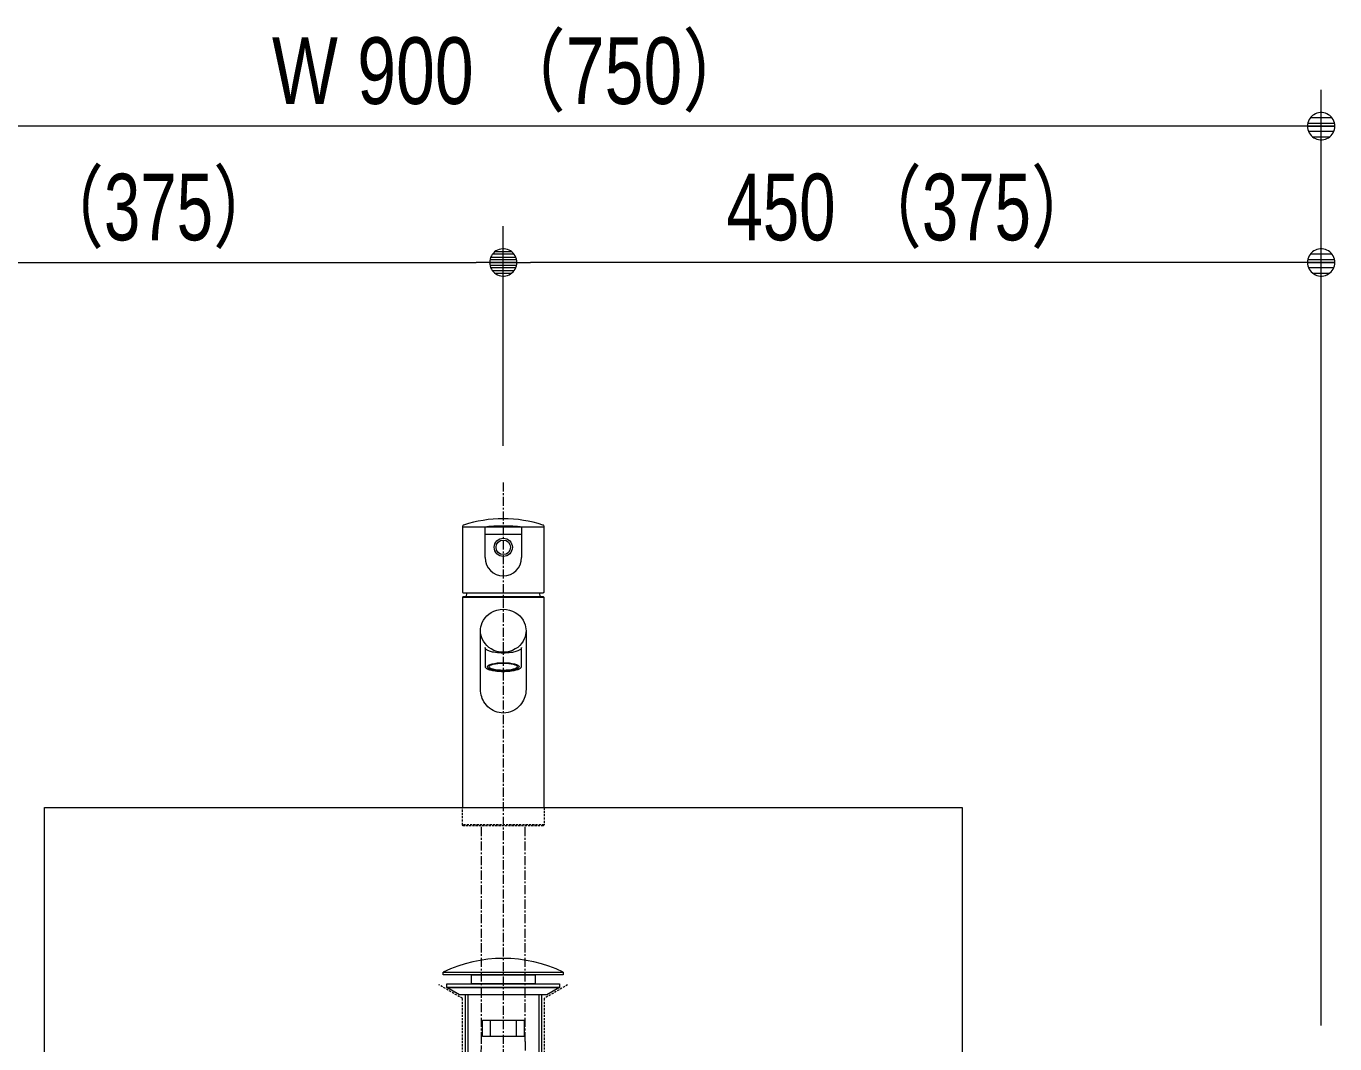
# Model space of a CAD drawing. Units: millimetres, scale not verified. Extents: x -6062 to 6062, y -3045 to 3045.
# Drawn here: x -2330 to -1610, y -1370 to -810 of the extents above; entities that cross this region are included whole.
import ezdxf
from ezdxf.enums import TextEntityAlignment as Align

# ---------------------------------------------------------------- set-up
doc = ezdxf.new("R2010")
doc.units = ezdxf.units.MM
doc.header["$LTSCALE"] = 20
doc.linetypes.add('CHAIN1', pattern=[8, 5, -1, 1, -1])
doc.linetypes.add('DASHED1', pattern=[1.8, 1.2, -0.6])
for name, color, linetype, lineweight in [('0-1_5ボウル・キャビネット', 7, 'Continuous', 9), ('0-2_2寸法-1', 7, 'Continuous', 9), ('0-3_0', 7, 'Continuous', 9), ('0-5_4給排水', 7, 'Continuous', 9)]:
    doc.layers.add(name, color=color, linetype=linetype, lineweight=lineweight)
doc.styles.add('ＭＳ Ｐゴシック', font='')
doc.styles.get('ＭＳ Ｐゴシック').set_extended_font_data('MS PGothic')

# ---------------------------------------------------------------- blocks, each defined once
blk = doc.blocks.new('_Dot')
at = {"layer": '0-3_0'}
for p, q in [((-10, 0), (-20, 0)), ((9.78, 2), (-9.78, 2)), ((7.99, 6), (-7.99, 6)), ((9.16, -3.98), (-9.16, -3.98)), ((6, -7.98), (-6, -7.98))]:
    blk.add_line(p, q, dxfattribs=at)
for points in [[(10, 0), (9.92, 1.25), (9.69, 2.49), (9.3, 3.68), (8.76, 4.82), (8.09, 5.88), (7.29, 6.85), (6.37, 7.71), (5.36, 8.44), (4.26, 9.05), (3.09, 9.51), (1.87, 9.82), (0.63, 9.98), (-0.63, 9.98), (-1.87, 9.82), (-3.09, 9.51), (-4.26, 9.05), (-5.36, 8.44), (-6.37, 7.71), (-7.29, 6.85), (-8.09, 5.88), (-8.76, 4.82), (-9.3, 3.68), (-9.69, 2.49), (-9.92, 1.25), (-10, 0), (0, 0)], [(-10, 0), (-9.92, -1.25), (-9.69, -2.49), (-9.3, -3.68), (-8.76, -4.82), (-8.09, -5.88), (-7.29, -6.85), (-6.37, -7.71), (-5.36, -8.44), (-4.26, -9.05), (-3.09, -9.51), (-1.87, -9.82), (-0.63, -9.98), (0.63, -9.98), (1.87, -9.82), (3.09, -9.51), (4.26, -9.05), (5.36, -8.44), (6.37, -7.71), (7.29, -6.85), (8.09, -5.88), (8.76, -4.82), (9.3, -3.68), (9.69, -2.49), (9.92, -1.25), (10, 0), (0, 0)]]:
    blk.add_lwpolyline(points, close=True, dxfattribs=at)
blk = doc.blocks.new('グループ-35')
at = {"layer": '0-5_4給排水', "linetype": 'CHAIN1'}
blk.add_line((-5600, -21220), (-5600, -42300), dxfattribs=at)
at = {"layer": '0-5_4給排水'}
for p, q in [((-6020, -26860), (-6020, -27500)), ((-5990, -26860), (-5990, -27500)), ((-5210, -26860), (-5210, -27500)), ((-5180, -26860), (-5180, -27500))]:
    blk.add_line(p, q, dxfattribs=at)
for points in [[(-6260, -26610), (-4940, -26610), (-4940, -26640), (-6260, -26640)], [(-5950, -26640), (-5250, -26640), (-5250, -26740), (-5950, -26740)], [(-6220, -26740), (-4980, -26740), (-4980, -26780), (-6220, -26780)], [(-6081.3, -26860), (-6220, -26780), (-4980, -26780), (-5120.2, -26860)], [(-5830, -27140), (-5370, -27140), (-5370, -27320), (-5830, -27320)], [(-5740, -27140), (-5460, -27140), (-5460, -27320), (-5740, -27320)]]:
    blk.add_lwpolyline(points, close=True, dxfattribs=at)
blk.add_arc((-5600, -27987), 1527, 64.39147, 115.60853, dxfattribs=at)
blk = doc.blocks.new('グループ-36')
at = {"layer": '0-1_5ボウル・キャビネット'}
blk.add_lwpolyline([(-10650, -24800), (-550, -24800), (-550, -27600), (-10650, -27600)], close=True, dxfattribs=at)
at = {"layer": '0-1_5ボウル・キャビネット', "linetype": 'DASHED1'}
blk.add_lwpolyline([(-4892.1, -26751.1), (-5150, -26900), (-5150, -27500), (-6050, -27500), (-6050, -26900), (-6307.9, -26751.1)], dxfattribs=at)
blk = doc.blocks.new('グループ-54')
at = {"layer": '0-5_4給排水'}
for p, q in [((-6050, -21709.4), (-6050, -22425)), ((-5150, -22425), (-5150, -21709.4)), ((-5400, -21795.4), (-5800, -21795.4)), ((-6040, -22435), (-5160, -22435)), ((-6004.9, -22480), (-6001, -22435.3)), ((-5195.1, -22480), (-5199, -22435)), ((-5150, -22486), (-6050, -22486))]:
    blk.add_line(p, q, dxfattribs=at)
at = {"layer": '0-5_4給排水', "linetype": 'DASHED1'}
blk.add_line((-5150, -24990), (-6050, -24990), dxfattribs=at)
at = {"layer": '0-5_4給排水'}
for points in [[(-5156, -21715), (-5600, -21715), (-6044, -21715)], [(-5800, -22049), (-5800, -21715), (-5799.6, -21713.9), (-5798.2, -21712.6), (-5795.8, -21711.4), (-5792, -21710)], [(-5792, -21710), (-5788.2, -21709), (-5783.4, -21708), (-5777.7, -21706.9), (-5770.8, -21705.8), (-5762.8, -21704.7), (-5753.7, -21703.7), (-5743.4, -21702.7), (-5731.8, -21701.7), (-5719, -21700.8), (-5704.8, -21699.9), (-5689.3, -21699.2), (-5672.8, -21698.5), (-5655.5, -21698), (-5637.4, -21697.6), (-5618.8, -21697.4), (-5600, -21697.3), (-5581.2, -21697.4), (-5562.7, -21697.6), (-5544.7, -21698), (-5527.3, -21698.5), (-5510.9, -21699.2), (-5495.7, -21699.9), (-5481.7, -21700.8), (-5468.8, -21701.7), (-5457.2, -21702.6), (-5446.6, -21703.7), (-5437.3, -21704.7), (-5429.2, -21705.8), (-5422.4, -21706.9), (-5416.6, -21707.9), (-5411.8, -21709), (-5408, -21710), (-5404.2, -21711.4), (-5401.8, -21712.6), (-5400.4, -21713.9), (-5400, -21715), (-5400, -22049)], [(-5150, -24800), (-5150, -22486), (-5156, -22480), (-6044, -22480), (-6050, -22486), (-6050, -24800)], [(-5850, -22853), (-5849.1, -22832.4), (-5845.9, -22810.2), (-5840, -22786.6), (-5830.8, -22761.8), (-5817.6, -22736.3), (-5800, -22710.8), (-5781, -22689.5), (-5758.4, -22669.6), (-5732.1, -22651.7), (-5702.4, -22636.8), (-5670, -22625.4), (-5635.5, -22618.4), (-5600, -22616), (-5564.5, -22618.4), (-5530, -22625.4), (-5497.6, -22636.8), (-5467.9, -22651.7), (-5441.6, -22669.6), (-5419, -22689.5), (-5400, -22710.8), (-5382.4, -22736.3), (-5369.2, -22761.8), (-5360, -22786.6), (-5354.1, -22810.2), (-5350.9, -22832.4), (-5350, -22853), (-5350, -23500), (-5350.7, -23518.7), (-5352.8, -23538.7), (-5356.8, -23559.9), (-5362.9, -23582.1), (-5369.5, -23600.1), (-5377.7, -23618.4), (-5387.8, -23636.9), (-5400, -23655.3), (-5414.6, -23673.6), (-5431.4, -23691.1), (-5450.5, -23707.4), (-5471.8, -23722.2)], [(-5471.8, -23722.2), (-5495.1, -23734.9), (-5519.7, -23745.1), (-5545.7, -23752.6), (-5572.6, -23757.3), (-5600, -23758.8), (-5623.3, -23757.7), (-5646.3, -23754.3), (-5668.7, -23748.9), (-5690.2, -23741.4), (-5710.6, -23732.1), (-5729.8, -23721.2), (-5750.6, -23706.6), (-5769.3, -23690.5), (-5785.7, -23673.3), (-5800, -23655.3), (-5812.4, -23636.6), (-5822.6, -23617.8), (-5830.9, -23599.1), (-5837.5, -23580.8), (-5842.5, -23563), (-5846.9, -23540.7), (-5849.3, -23519.7), (-5850, -23500), (-5850, -22847.8)], [(-5350, -22853), (-5350.9, -22873.5), (-5354.1, -22895.7), (-5360, -22919.3), (-5369.2, -22944.1), (-5382.4, -22969.6), (-5400, -22995.1), (-5419, -23016.4), (-5441.6, -23036.3), (-5467.9, -23054.2), (-5497.6, -23069.1), (-5530, -23080.5), (-5564.5, -23087.5), (-5600, -23089.9), (-5635.5, -23087.5), (-5670, -23080.5), (-5702.4, -23069.1), (-5732.1, -23054.2), (-5758.4, -23036.3), (-5781, -23016.4), (-5800, -22995.1), (-5817.6, -22969.6), (-5830.8, -22944.1), (-5840, -22919.3), (-5845.9, -22895.7), (-5849.1, -22873.5), (-5850, -22853)], [(-5799.6, -23042.1), (-5800, -23038.1), (-5800, -23248.7), (-5799.6, -23252), (-5798.2, -23255.5), (-5795.8, -23259.3), (-5792, -23263.2), (-5788.2, -23266.2), (-5783.4, -23269.3), (-5777.6, -23272.4), (-5770.8, -23275.6), (-5762.7, -23278.8), (-5753.4, -23281.9), (-5742.8, -23284.9), (-5731.2, -23287.7), (-5718.3, -23290.4), (-5704.3, -23292.8), (-5689.1, -23295), (-5672.7, -23296.9), (-5655.3, -23298.4), (-5637.3, -23299.5), (-5618.8, -23300.2), (-5600, -23300.4), (-5581.2, -23300.2), (-5562.6, -23299.5), (-5544.5, -23298.4), (-5527.2, -23296.9), (-5510.7, -23295), (-5495.2, -23292.8), (-5481, -23290.3), (-5468.2, -23287.6), (-5456.6, -23284.7), (-5446.3, -23281.8), (-5437.2, -23278.7), (-5429.2, -23275.6), (-5422.3, -23272.4), (-5416.6, -23269.3), (-5411.8, -23266.2), (-5408, -23263.2), (-5404.2, -23259.3)], [(-5404.2, -23259.3), (-5401.8, -23255.5), (-5400.4, -23252), (-5400, -23248.7), (-5400, -23038.1), (-5400.4, -23042.1), (-5401.8, -23046.3), (-5404.2, -23050.7), (-5408, -23055.3), (-5412.1, -23059.2), (-5417.2, -23063.1), (-5423.5, -23067.1), (-5431.1, -23071), (-5440, -23075), (-5449.6, -23078.6), (-5460.4, -23082.2), (-5472.5, -23085.5), (-5485.9, -23088.6), (-5500.4, -23091.4), (-5516.1, -23093.9), (-5535.7, -23096.4), (-5556.5, -23098.1), (-5578.1, -23099.2), (-5600, -23099.6), (-5622.3, -23099.2), (-5644.2, -23098.1), (-5665.4, -23096.2), (-5685.3, -23093.7), (-5703.9, -23090.7), (-5717.3, -23087.9), (-5729.6, -23084.9), (-5740.9, -23081.8), (-5751, -23078.4), (-5760, -23075), (-5768.9, -23071), (-5776.5, -23067.1), (-5782.8, -23063.1), (-5787.9, -23059.2), (-5792, -23055.3), (-5795.8, -23050.7)], [(-5795.8, -23050.7), (-5798.2, -23046.3), (-5799.6, -23042.1)]]:
    blk.add_lwpolyline(points, dxfattribs=at)
at = {"layer": '0-5_4給排水', "linetype": 'DASHED1'}
blk.add_lwpolyline([(-5150, -24800), (-5150, -24990), (-5160, -25000), (-6040, -25000), (-6050, -24990), (-6050, -24800)], dxfattribs=at)
at = {"layer": '0-5_4給排水', "linetype": 'CHAIN1'}
for points in [[(-5840, -27372.8), (-5840, -26873.2), (-5840, -25000)], [(-5360, -27372.8), (-5360, -26873.2), (-5360, -25000)]]:
    blk.add_lwpolyline(points, dxfattribs=at)
at = {"layer": '0-5_4給排水'}
for centre, radius in [((-5600, -21935), 100), ((-5600, -21935.2), 80)]:
    blk.add_circle(centre, radius, dxfattribs=at)
for centre, radius, start, end in [((-6030, -21709.4), 20, 144.07763, 180), ((-6044, -21721), 6, 134.99997, 180), ((-6044, -21721), 6, 90, 135), ((-6030, -21709.4), 20, 108.15528, 144.07763), ((-5600, -23020.7), 1400, 90, 108.15533), ((-5600, -23020.7), 1400, 71.84462, 90), ((-5170, -21709.4), 20, 35.92229, 71.84461), ((-5156, -21721), 6, 44.99997, 90), ((-5170, -21709.4), 20, 0, 35.92211), ((-5156, -21721), 6, 0, 44.99998), ((-5600, -22049), 200, 180, 270), ((-5600, -22049), 200, 270, 0), ((-6040, -22425), 10, 180, 224.99998), ((-6040, -22425), 10, 224.99997, 270), ((-5160, -22425), 10, 270, 315), ((-5160, -22425), 10, 314.99997, 0)]:
    blk.add_arc(centre, radius, start, end, dxfattribs=at)
at = {"layer": '0-5_4給排水', "linetype": 'CHAIN1'}
for centre, start, end in [((-8612.2, -27372.8), 320.59278, 0), ((-2587.8, -27372.8), 180, 219.40722)]:
    blk.add_arc(centre, 2772.2, start, end, dxfattribs=at)
at = {"layer": '0-5_4給排水'}
for major_axis, ratio in [((175, 0), 0.257265), ((155, 0), 0.258819)]:
    blk.add_ellipse((-5600, -23249.7), major_axis=major_axis, ratio=ratio, dxfattribs=at)

msp = doc.modelspace()

# ---------------------------------------------------------------- linework, layer by layer
at = {"layer": '0-2_2寸法-1'}
for p, q in [((-1617.5, -920), (-1617.5, -845)), ((-1632.51, -865), (-2502.49, -865)), ((-2067.5, -1041), (-2067.5, -920)), ((-2067.5, -1041), (-2067.5, -920)), ((-1617.5, -1360), (-1617.5, -920)), ((-2502.49, -940), (-2082.51, -940)), ((-1632.51, -940), (-2052.49, -940))]:
    msp.add_line(p, q, dxfattribs=at)

# ---------------------------------------------------------------- block references
at = {"layer": '0-1_5ボウル・キャビネット', "xscale": 0.05, "yscale": 0.05}
msp.add_blockref('グループ-36', (-1787.5, 0), dxfattribs=at)
at = {"layer": '0-2_2寸法-1', "xscale": 0.7503418, "yscale": 0.7503418}
for p in [(-1617.5, -865), (-2067.5, -940), (-1617.5, -940)]:
    msp.add_blockref('_Dot', p, dxfattribs=at)
at = {"layer": '0-2_2寸法-1', "xscale": 0.7503418, "yscale": 0.7503418, "rotation": 180}
msp.add_blockref('_Dot', (-2067.5, -940), dxfattribs=at)
at = {"layer": '0-5_4給排水', "xscale": 0.05, "yscale": 0.05}
for name in ['グループ-35', 'グループ-54']:
    msp.add_blockref(name, (-1787.5, 0), dxfattribs=at)

# ---------------------------------------------------------------- texts
at = {"layer": '0-2_2寸法-1', "style": 'ＭＳ Ｐゴシック'}
for s, height, width, p in [('W 900 （750）', 36.69, 0.8, (-2194.77, -863.81)), ('450 （375）', 36.66, 0.75, (-2394.71, -938.81)), ('450 （375）', 36.66, 0.75, (-1944.71, -938.81))]:
    msp.add_text(s, height=height, dxfattribs=dict(at, width=width)).set_placement(p, align=Align.BOTTOM_LEFT)

doc.saveas('drawing.dxf')
